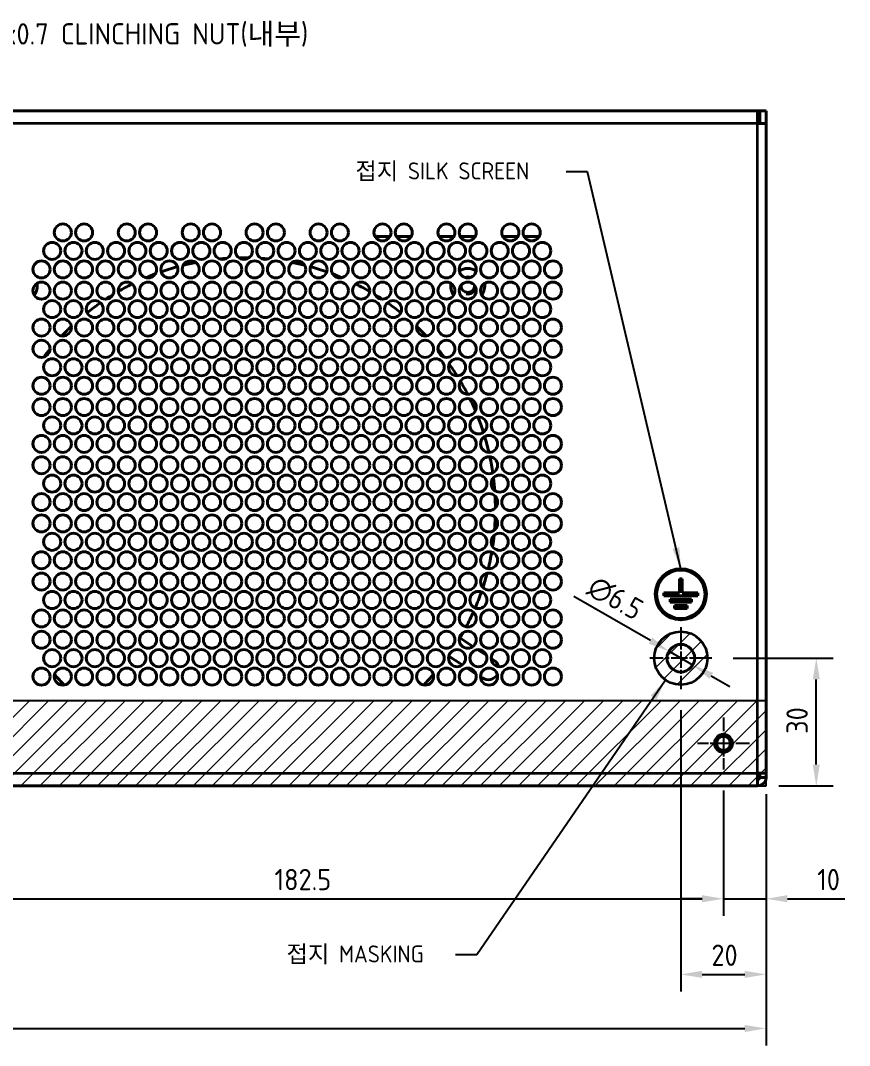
# Model space of a CAD drawing. Header units: millimetres. Extents: x 0 to 1682, y 0 to 1188.
# Drawn here: x 291.2 to 485.7, y 216.9 to 457.5 of the extents above; entities that cross this region are included whole.
import ezdxf

# ---------------------------------------------------------------- set-up
doc = ezdxf.new("R2010")
doc.units = ezdxf.units.MM
doc.header["$LTSCALE"] = 2
doc.linetypes.add('CHAIN', pattern=[0.3543, 0.2362, -0.0295, 0.0591, -0.0295])
for name, color, linetype, lineweight in [('가시적인 것(ISO)', 3, 'Continuous', 40), ('가시적인 좁은 것(ISO)', 3, 'Continuous', 35), ('기호(ISO)', 5, 'Continuous', 25), ('스케치 형상(ISO)', 3, 'Continuous', 25), ('중심 표식(ISO)', 1, 'Continuous', 25), ('치수(ISO)', 2, 'Continuous', 25), ('해치(ISO)', 7, 'Continuous', 18)]:
    doc.layers.add(name, color=color, linetype=linetype, lineweight=lineweight)
doc.styles.add('치수 텍스트_PSTEK_POSCO', font='isocp.shx')
doc.dimstyles.new('치수_PSTEK_POSCO', dxfattribs={"dimscale": 2, "dimtxt": 2.5, "dimasz": 2.5, "dimexe": 2, "dimexo": 2.5, "dimgap": 1, "dimtad": 1, "dimrnd": 1e-08, "dimdsep": 46, "dimtxsty": '치수 텍스트_PSTEK_POSCO', "dimcen": 0.09, "dimdle": 10, "dimclrd": 7, "dimclre": 7, "dimclrt": 2, "dimadec": 1, "dimazin": 2, "dimtfac": 1, "dimtmove": 0, "dimatfit": 3, "dimfxl": 0, "dimtolj": 1, "dimlwd": -1, "dimlwe": -1, "dimarcsym": 0})
doc.dimstyles.new('치수_PSTEK_POSCO$7', dxfattribs={"dimscale": 2, "dimtxt": 2.5, "dimasz": 2.5, "dimexe": 2, "dimexo": 2.5, "dimgap": 1, "dimtad": 1, "dimrnd": 1e-08, "dimdsep": 46, "dimtxsty": '치수 텍스트_PSTEK_POSCO', "dimcen": 0.09, "dimdle": 10, "dimclrd": 7, "dimclre": 7, "dimclrt": 2, "dimadec": 1, "dimazin": 2, "dimtfac": 1, "dimtmove": 0, "dimatfit": 3, "dimfxl": 0, "dimtolj": 1, "dimlwd": -1, "dimlwe": -1, "dimarcsym": 0})
pattern_1 = [(45, (0, 0), (-2.245064, 2.245064), [])]

# ---------------------------------------------------------------- blocks, each defined once
blk = doc.blocks.new('*D56')
at = {"layer": 'Defpoints', "color": 0}
for p in [(273.65, 281.73), (456.15, 281.73), (456.15, 251.34)]:
    blk.add_point(p, dxfattribs=at)
at = {"layer": '치수(ISO)', "color": 7}
for p, q in [((273.65, 276.73), (273.65, 247.34)), ((456.15, 276.73), (456.15, 247.34)), ((278.65, 251.34), (451.15, 251.34))]:
    blk.add_line(p, q, dxfattribs=at)
for points in [[(278.65, 252.18), (278.65, 250.51), (273.65, 251.34)], [(451.15, 252.18), (451.15, 250.51), (456.15, 251.34)]]:
    blk.add_solid(points, dxfattribs=at)
at = {"layer": '치수(ISO)', "color": 2, "insert": (350.82, 255.85), "char_height": 5, "attachment_point": 4, "style": '치수 텍스트_PSTEK_POSCO'}
blk.add_mtext('\\A1;182.5', dxfattribs=at)
blk = doc.blocks.new('*D57')
at = {"layer": 'Defpoints', "color": 0}
for p in [(456.15, 281.73), (466.15, 280.89), (466.15, 251.34)]:
    blk.add_point(p, dxfattribs=at)
at = {"layer": '치수(ISO)', "color": 7}
for p, q in [((456.15, 276.73), (456.15, 247.34)), ((466.15, 275.89), (466.15, 247.34)), ((451.15, 251.34), (446.15, 251.34)), ((456.15, 251.34), (466.15, 251.34)), ((471.15, 251.34), (484.65, 251.34))]:
    blk.add_line(p, q, dxfattribs=at)
for points in [[(451.15, 252.18), (451.15, 250.51), (456.15, 251.34)], [(471.15, 252.18), (471.15, 250.51), (466.15, 251.34)]]:
    blk.add_solid(points, dxfattribs=at)
at = {"layer": '치수(ISO)', "color": 2, "insert": (478.15, 255.84), "char_height": 5, "attachment_point": 4, "style": '치수 텍스트_PSTEK_POSCO'}
blk.add_mtext('\\A1;10', dxfattribs=at)
blk = doc.blocks.new('*D58')
at = {"layer": 'Defpoints', "color": 0}
for p in [(81.15, 280.89), (466.15, 280.89), (466.15, 220.89)]:
    blk.add_point(p, dxfattribs=at)
at = {"layer": '치수(ISO)', "color": 7}
for p, q in [((81.15, 275.89), (81.15, 216.89)), ((466.15, 275.89), (466.15, 216.89)), ((86.15, 220.89), (461.15, 220.89))]:
    blk.add_line(p, q, dxfattribs=at)
for points in [[(86.15, 221.72), (86.15, 220.05), (81.15, 220.89)], [(461.15, 221.72), (461.15, 220.05), (466.15, 220.89)]]:
    blk.add_solid(points, dxfattribs=at)
at = {"layer": '치수(ISO)', "color": 2, "insert": (254.05, 225.39), "char_height": 5, "attachment_point": 4, "style": '치수 텍스트_PSTEK_POSCO'}
blk.add_mtext('\\A1;385', dxfattribs=at)
blk = doc.blocks.new('*D61')
at = {"layer": 'Defpoints', "color": 0}
for p in [(453.4, 307.83), (477.93, 307.83), (464.15, 277.83)]:
    blk.add_point(p, dxfattribs=at)
at = {"layer": '치수(ISO)', "color": 7}
for p, q in [((458.4, 307.83), (481.93, 307.83)), ((477.93, 282.83), (477.93, 302.83)), ((469.15, 277.83), (481.93, 277.83))]:
    blk.add_line(p, q, dxfattribs=at)
for points in [[(477.1, 302.83), (478.76, 302.83), (477.93, 307.83)], [(477.1, 282.83), (478.76, 282.83), (477.93, 277.83)]]:
    blk.add_solid(points, dxfattribs=at)
at = {"layer": '치수(ISO)', "color": 2, "insert": (473.43, 290.07), "char_height": 5, "attachment_point": 4, "rotation": 90, "style": '치수 텍스트_PSTEK_POSCO'}
blk.add_mtext('\\A1;30', dxfattribs=at)
blk = doc.blocks.new('*D62')
at = {"layer": 'Defpoints', "color": 0}
for p in [(446.15, 300.58), (466.15, 280.89), (466.15, 233.58)]:
    blk.add_point(p, dxfattribs=at)
at = {"layer": '치수(ISO)', "color": 7}
for p, q in [((446.15, 295.58), (446.15, 229.58)), ((466.15, 275.89), (466.15, 229.58)), ((451.15, 233.58), (461.15, 233.58))]:
    blk.add_line(p, q, dxfattribs=at)
for points in [[(451.15, 234.42), (451.15, 232.75), (446.15, 233.58)], [(461.15, 234.42), (461.15, 232.75), (466.15, 233.58)]]:
    blk.add_solid(points, dxfattribs=at)
at = {"layer": '치수(ISO)', "color": 2, "insert": (453.33, 238.08), "char_height": 5, "attachment_point": 4, "style": '치수 텍스트_PSTEK_POSCO'}
blk.add_mtext('\\A1;20', dxfattribs=at)
blk = doc.blocks.new('*D63')
at = {"layer": 'Defpoints', "color": 0}
for p in [(443.33, 309.45), (448.96, 306.2)]:
    blk.add_point(p, dxfattribs=at)
at = {"layer": '치수(ISO)', "color": 7}
for p, q in [((439, 311.95), (421.02, 322.33)), ((448.96, 306.2), (443.33, 309.45)), ((453.29, 303.7), (457.62, 301.2))]:
    blk.add_line(p, q, dxfattribs=at)
for points in [[(439.42, 312.67), (438.59, 311.23), (443.33, 309.45)], [(453.71, 304.42), (452.88, 302.98), (448.96, 306.2)]]:
    blk.add_solid(points, dxfattribs=at)
at = {"layer": '치수(ISO)', "color": 2, "insert": (425.01, 325.23), "char_height": 5, "attachment_point": 4, "rotation": 330, "style": '치수 텍스트_PSTEK_POSCO'}
blk.add_mtext('\\A1;∅6.5', dxfattribs=at)

msp = doc.modelspace()

# ---------------------------------------------------------------- hatches: boundary and pattern name
at = {"layer": '해치(ISO)'}
h = msp.add_hatch(dxfattribs=at)
h.set_pattern_fill('ANSI31', color=1, scale=25.4, style=0)
h.set_pattern_definition(pattern_1)
edge = h.paths.add_edge_path()
edge.add_arc((446.1493, 307.8251), 6.25, 0, 360)
h = msp.add_hatch(dxfattribs=at)
h.set_pattern_fill('ANSI31', color=1, scale=25.4, style=0)
h.set_pattern_definition(pattern_1)
h.paths.add_polyline_path([(81.1493, 277.8251), (466.1493, 277.8251), (466.1493, 297.8251), (81.1493, 297.8251)])

# ---------------------------------------------------------------- linework, layer by layer
at = {"layer": '가시적인 것(ISO)'}
for p, q in [((83.1493, 436.3251), (464.1493, 436.3251)), ((464.1493, 436.3251), (464.6493, 436.3251)), ((464.1493, 433.3251), (464.1493, 436.3251)), ((464.6493, 436.3251), (466.1493, 436.3251)), ((464.6493, 433.3251), (464.6493, 436.3251)), ((466.1493, 436.3251), (466.1493, 433.3251)), ((464.1493, 434.8251), (464.6493, 434.8251)), ((464.6493, 434.3251), (464.1493, 434.3251)), ((464.1493, 433.3251), (466.1493, 433.3251)), ((466.1493, 433.3251), (466.1493, 280.8858)), ((377.9093, 406.8251), (375.1493, 406.8251)), ((382.9092, 406.8251), (379.3892, 406.8251)), ((392.9093, 406.8251), (389.3894, 406.8251)), ((397.9092, 406.8251), (394.3892, 406.8251)), ((407.9093, 406.8251), (404.3894, 406.8251)), ((412.9092, 406.8251), (409.3892, 406.8251)), ((446.4993, 326.4751), (445.7993, 326.4751)), ((445.7993, 326.4751), (445.7993, 323.1751)), ((446.4993, 323.1751), (446.4993, 326.4751)), ((445.7993, 323.1751), (442.1493, 323.1751)), ((442.1493, 323.1751), (442.1493, 322.4751)), ((450.1493, 323.1751), (446.4993, 323.1751)), ((450.1493, 322.4751), (450.1493, 323.1751)), ((442.1493, 322.4751), (450.1493, 322.4751)), ((448.6493, 321.6751), (443.6493, 321.6751)), ((443.6493, 321.6751), (443.6493, 320.9751)), ((443.6493, 320.9751), (448.6493, 320.9751)), ((447.6493, 320.1751), (444.6493, 320.1751)), ((444.6493, 320.1751), (444.6493, 319.4751)), ((447.6493, 319.4751), (447.6493, 320.1751)), ((448.6493, 320.9751), (448.6493, 321.6751)), ((444.6493, 319.4751), (447.6493, 319.4751)), ((394.3166, 312.5956), (397.3859, 310.5833)), ((394.8791, 306.2479), (391.7125, 308.3241)), ((398.5463, 309.8225), (400.5218, 308.5272)), ((401.6498, 307.7877), (402.3056, 307.3577)), ((398.0267, 304.1843), (396.0326, 305.4917)), ((399.5641, 303.1763), (399.1499, 303.4479)), ((464.1493, 280.8251), (464.1493, 277.8251)), ((464.6493, 279.8251), (464.6493, 280.8349)), ((464.6493, 279.8251), (466.1493, 279.8251)), ((466.1493, 279.8251), (466.1493, 280.8858)), ((464.1493, 277.8251), (83.1493, 277.8251))]:
    msp.add_line(p, q, dxfattribs=at)
for centre, radius in [((301.1494, 407.7751), 2), ((306.1492, 407.7751), 2), ((316.1494, 407.7751), 2), ((321.1492, 407.7751), 2), ((331.1494, 407.7751), 2), ((336.1492, 407.7751), 2), ((346.1494, 407.7751), 2), ((351.1492, 407.7751), 2), ((361.1494, 407.7751), 2), ((366.1492, 407.7751), 2), ((376.1494, 407.7751), 2), ((381.1492, 407.7751), 2), ((391.1494, 407.7751), 2), ((396.1492, 407.7751), 2), ((406.1494, 407.7751), 2), ((411.1492, 407.7751), 2), ((298.6494, 403.4451), 2), ((303.6493, 403.4451), 2), ((308.6491, 403.4451), 2), ((313.6494, 403.4451), 2), ((318.6493, 403.4451), 2), ((323.6491, 403.4451), 2), ((328.6494, 403.4451), 2), ((333.6493, 403.4451), 2), ((338.6491, 403.4451), 2), ((343.6494, 403.4451), 2), ((348.6493, 403.4451), 2), ((353.6491, 403.4451), 2), ((358.6494, 403.4451), 2), ((363.6493, 403.4451), 2), ((368.6491, 403.4451), 2), ((373.6494, 403.4451), 2), ((378.6493, 403.4451), 2), ((383.6491, 403.4451), 2), ((388.6494, 403.4451), 2), ((393.6493, 403.4451), 2), ((398.6491, 403.4451), 2), ((403.6494, 403.4451), 2), ((408.6493, 403.4451), 2), ((413.6491, 403.4451), 2), ((296.1494, 399.1151), 2), ((301.1494, 399.1151), 2), ((306.1492, 399.1151), 2), ((311.1494, 399.1151), 2), ((316.1494, 399.1151), 2), ((321.1492, 399.1151), 2), ((326.1494, 399.1151), 2), ((331.1494, 399.1151), 2), ((336.1492, 399.1151), 2), ((341.1494, 399.1151), 2), ((346.1494, 399.1151), 2), ((351.1492, 399.1151), 2), ((356.1494, 399.1151), 2), ((361.1494, 399.1151), 2), ((366.1492, 399.1151), 2), ((371.1494, 399.1151), 2), ((376.1494, 399.1151), 2), ((381.1492, 399.1151), 2), ((386.1494, 399.1151), 2), ((391.1494, 399.1151), 2), ((396.1492, 399.1151), 2), ((401.1494, 399.1151), 2), ((406.1494, 399.1151), 2), ((411.1492, 399.1151), 2), ((416.1494, 399.1151), 2), ((296.1494, 394.1151), 2), ((301.1494, 394.1151), 2), ((306.1492, 394.1151), 2), ((311.1494, 394.1151), 2), ((316.1494, 394.1151), 2), ((321.1492, 394.1151), 2), ((326.1494, 394.1151), 2), ((331.1494, 394.1151), 2), ((336.1492, 394.1151), 2), ((341.1494, 394.1151), 2), ((346.1494, 394.1151), 2), ((351.1492, 394.1151), 2), ((356.1494, 394.1151), 2), ((361.1494, 394.1151), 2), ((366.1492, 394.1151), 2), ((371.1494, 394.1151), 2), ((376.1494, 394.1151), 2), ((381.1492, 394.1151), 2), ((386.1494, 394.1151), 2), ((391.1494, 394.1151), 2), ((396.1492, 394.1151), 2), ((401.1494, 394.1151), 2), ((406.1494, 394.1151), 2), ((411.1492, 394.1151), 2), ((416.1494, 394.1151), 2), ((298.6494, 389.7851), 2), ((303.6493, 389.7851), 2), ((308.6491, 389.7851), 2), ((313.6494, 389.7851), 2), ((318.6493, 389.7851), 2), ((323.6491, 389.7851), 2), ((328.6494, 389.7851), 2), ((333.6493, 389.7851), 2), ((338.6491, 389.7851), 2), ((343.6494, 389.7851), 2), ((348.6493, 389.7851), 2), ((353.6491, 389.7851), 2), ((358.6494, 389.7851), 2), ((363.6493, 389.7851), 2), ((368.6491, 389.7851), 2), ((373.6494, 389.7851), 2), ((378.6493, 389.7851), 2), ((383.6491, 389.7851), 2), ((388.6494, 389.7851), 2), ((393.6493, 389.7851), 2), ((398.6491, 389.7851), 2), ((403.6494, 389.7851), 2), ((408.6493, 389.7851), 2), ((413.6491, 389.7851), 2), ((296.1494, 385.4551), 2), ((301.1494, 385.4551), 2), ((306.1492, 385.4551), 2), ((311.1494, 385.4551), 2), ((316.1494, 385.4551), 2), ((321.1492, 385.4551), 2), ((326.1494, 385.4551), 2), ((331.1494, 385.4551), 2), ((336.1492, 385.4551), 2), ((341.1494, 385.4551), 2), ((346.1494, 385.4551), 2), ((351.1492, 385.4551), 2), ((356.1494, 385.4551), 2), ((361.1494, 385.4551), 2), ((366.1492, 385.4551), 2), ((371.1494, 385.4551), 2), ((376.1494, 385.4551), 2), ((381.1492, 385.4551), 2), ((386.1494, 385.4551), 2), ((391.1494, 385.4551), 2), ((396.1492, 385.4551), 2), ((401.1494, 385.4551), 2), ((406.1494, 385.4551), 2), ((411.1492, 385.4551), 2), ((416.1494, 385.4551), 2), ((296.1494, 380.4551), 2), ((301.1494, 380.4551), 2), ((306.1492, 380.4551), 2), ((311.1494, 380.4551), 2), ((316.1494, 380.4551), 2), ((321.1492, 380.4551), 2), ((326.1494, 380.4551), 2), ((331.1494, 380.4551), 2), ((336.1492, 380.4551), 2), ((341.1494, 380.4551), 2), ((346.1494, 380.4551), 2), ((351.1492, 380.4551), 2), ((356.1494, 380.4551), 2), ((361.1494, 380.4551), 2), ((366.1492, 380.4551), 2), ((371.1494, 380.4551), 2), ((376.1494, 380.4551), 2), ((381.1492, 380.4551), 2), ((386.1494, 380.4551), 2), ((391.1494, 380.4551), 2), ((396.1492, 380.4551), 2), ((401.1494, 380.4551), 2), ((406.1494, 380.4551), 2), ((411.1492, 380.4551), 2), ((416.1494, 380.4551), 2), ((298.6494, 376.1251), 2), ((303.6493, 376.1251), 2), ((308.6491, 376.1251), 2), ((313.6494, 376.1251), 2), ((318.6493, 376.1251), 2), ((323.6491, 376.1251), 2), ((328.6494, 376.1251), 2), ((333.6493, 376.1251), 2), ((338.6491, 376.1251), 2), ((343.6494, 376.1251), 2), ((348.6493, 376.1251), 2), ((353.6491, 376.1251), 2), ((358.6494, 376.1251), 2), ((363.6493, 376.1251), 2), ((368.6491, 376.1251), 2), ((373.6494, 376.1251), 2), ((378.6493, 376.1251), 2), ((383.6491, 376.1251), 2), ((388.6494, 376.1251), 2), ((393.6493, 376.1251), 2), ((398.6491, 376.1251), 2), ((403.6494, 376.1251), 2), ((408.6493, 376.1251), 2), ((413.6491, 376.1251), 2), ((296.1494, 371.7951), 2), ((301.1494, 371.7951), 2), ((306.1492, 371.7951), 2), ((311.1494, 371.7951), 2), ((316.1494, 371.7951), 2), ((321.1492, 371.7951), 2), ((326.1494, 371.7951), 2), ((331.1494, 371.7951), 2), ((336.1492, 371.7951), 2), ((341.1494, 371.7951), 2), ((346.1494, 371.7951), 2), ((351.1492, 371.7951), 2), ((356.1494, 371.7951), 2), ((361.1494, 371.7951), 2), ((366.1492, 371.7951), 2), ((371.1494, 371.7951), 2), ((376.1494, 371.7951), 2), ((381.1492, 371.7951), 2), ((386.1494, 371.7951), 2), ((391.1494, 371.7951), 2), ((396.1492, 371.7951), 2), ((401.1494, 371.7951), 2), ((406.1494, 371.7951), 2), ((411.1492, 371.7951), 2), ((416.1494, 371.7951), 2), ((296.1494, 366.7951), 2), ((301.1494, 366.7951), 2), ((306.1492, 366.7951), 2), ((311.1494, 366.7951), 2), ((316.1494, 366.7951), 2), ((321.1492, 366.7951), 2), ((326.1494, 366.7951), 2), ((331.1494, 366.7951), 2), ((336.1492, 366.7951), 2), ((341.1494, 366.7951), 2), ((346.1494, 366.7951), 2), ((351.1492, 366.7951), 2), ((356.1494, 366.7951), 2), ((361.1494, 366.7951), 2), ((366.1492, 366.7951), 2), ((371.1494, 366.7951), 2), ((376.1494, 366.7951), 2), ((381.1492, 366.7951), 2), ((386.1494, 366.7951), 2), ((391.1494, 366.7951), 2), ((396.1492, 366.7951), 2), ((401.1494, 366.7951), 2), ((406.1494, 366.7951), 2), ((411.1492, 366.7951), 2), ((416.1494, 366.7951), 2), ((298.6494, 362.4651), 2), ((303.6493, 362.4651), 2), ((308.6491, 362.4651), 2), ((313.6494, 362.4651), 2), ((318.6493, 362.4651), 2), ((323.6491, 362.4651), 2), ((328.6494, 362.4651), 2), ((333.6493, 362.4651), 2), ((338.6491, 362.4651), 2), ((343.6494, 362.4651), 2), ((348.6493, 362.4651), 2), ((353.6491, 362.4651), 2), ((358.6494, 362.4651), 2), ((363.6493, 362.4651), 2), ((368.6491, 362.4651), 2), ((373.6494, 362.4651), 2), ((378.6493, 362.4651), 2), ((383.6491, 362.4651), 2), ((388.6494, 362.4651), 2), ((393.6493, 362.4651), 2), ((398.6491, 362.4651), 2), ((403.6494, 362.4651), 2), ((408.6493, 362.4651), 2), ((413.6491, 362.4651), 2), ((296.1494, 358.1351), 2), ((301.1494, 358.1351), 2), ((306.1492, 358.1351), 2), ((311.1494, 358.1351), 2), ((316.1494, 358.1351), 2), ((321.1492, 358.1351), 2), ((326.1494, 358.1351), 2), ((331.1494, 358.1351), 2), ((336.1492, 358.1351), 2), ((341.1494, 358.1351), 2), ((346.1494, 358.1351), 2), ((351.1492, 358.1351), 2), ((356.1494, 358.1351), 2), ((361.1494, 358.1351), 2), ((366.1492, 358.1351), 2), ((371.1494, 358.1351), 2), ((376.1494, 358.1351), 2), ((381.1492, 358.1351), 2), ((386.1494, 358.1351), 2), ((391.1494, 358.1351), 2), ((396.1492, 358.1351), 2), ((401.1494, 358.1351), 2), ((406.1494, 358.1351), 2), ((411.1492, 358.1351), 2), ((416.1494, 358.1351), 2), ((296.1494, 353.1351), 2), ((301.1494, 353.1351), 2), ((306.1492, 353.1351), 2), ((311.1494, 353.1351), 2), ((316.1494, 353.1351), 2), ((321.1492, 353.1351), 2), ((326.1494, 353.1351), 2), ((331.1494, 353.1351), 2), ((336.1492, 353.1351), 2), ((341.1494, 353.1351), 2), ((346.1494, 353.1351), 2), ((351.1492, 353.1351), 2), ((356.1494, 353.1351), 2), ((361.1494, 353.1351), 2), ((366.1492, 353.1351), 2), ((371.1494, 353.1351), 2), ((376.1494, 353.1351), 2), ((381.1492, 353.1351), 2), ((386.1494, 353.1351), 2), ((391.1494, 353.1351), 2), ((396.1492, 353.1351), 2), ((401.1494, 353.1351), 2), ((406.1494, 353.1351), 2), ((411.1492, 353.1351), 2), ((416.1494, 353.1351), 2), ((298.6494, 348.8051), 2), ((303.6493, 348.8051), 2), ((308.6491, 348.8051), 2), ((313.6494, 348.8051), 2), ((318.6493, 348.8051), 2), ((323.6491, 348.8051), 2), ((328.6494, 348.8051), 2), ((333.6493, 348.8051), 2), ((338.6491, 348.8051), 2), ((343.6494, 348.8051), 2), ((348.6493, 348.8051), 2), ((353.6491, 348.8051), 2), ((358.6494, 348.8051), 2), ((363.6493, 348.8051), 2), ((368.6491, 348.8051), 2), ((373.6494, 348.8051), 2), ((378.6493, 348.8051), 2), ((383.6491, 348.8051), 2), ((388.6494, 348.8051), 2), ((393.6493, 348.8051), 2), ((398.6491, 348.8051), 2), ((403.6494, 348.8051), 2), ((408.6493, 348.8051), 2), ((413.6491, 348.8051), 2), ((296.1494, 344.4751), 2), ((301.1494, 344.4751), 2), ((306.1492, 344.4751), 2), ((311.1494, 344.4751), 2), ((316.1494, 344.4751), 2), ((321.1492, 344.4751), 2), ((326.1494, 344.4751), 2), ((331.1494, 344.4751), 2), ((336.1492, 344.4751), 2), ((341.1494, 344.4751), 2), ((346.1494, 344.4751), 2), ((351.1492, 344.4751), 2), ((356.1494, 344.4751), 2), ((361.1494, 344.4751), 2), ((366.1492, 344.4751), 2), ((371.1494, 344.4751), 2), ((376.1494, 344.4751), 2), ((381.1492, 344.4751), 2), ((386.1494, 344.4751), 2), ((391.1494, 344.4751), 2), ((396.1492, 344.4751), 2), ((401.1494, 344.4751), 2), ((406.1494, 344.4751), 2), ((411.1492, 344.4751), 2), ((416.1494, 344.4751), 2), ((296.1494, 339.4751), 2), ((301.1494, 339.4751), 2), ((306.1492, 339.4751), 2), ((311.1494, 339.4751), 2), ((316.1494, 339.4751), 2), ((321.1492, 339.4751), 2), ((326.1494, 339.4751), 2), ((331.1494, 339.4751), 2), ((336.1492, 339.4751), 2), ((341.1494, 339.4751), 2), ((346.1494, 339.4751), 2), ((351.1492, 339.4751), 2), ((356.1494, 339.4751), 2), ((361.1494, 339.4751), 2), ((366.1492, 339.4751), 2), ((371.1494, 339.4751), 2), ((376.1494, 339.4751), 2), ((381.1492, 339.4751), 2), ((386.1494, 339.4751), 2), ((391.1494, 339.4751), 2), ((396.1492, 339.4751), 2), ((401.1494, 339.4751), 2), ((406.1494, 339.4751), 2), ((411.1492, 339.4751), 2), ((416.1494, 339.4751), 2), ((298.6494, 335.1451), 2), ((303.6493, 335.1451), 2), ((308.6491, 335.1451), 2), ((313.6494, 335.1451), 2), ((318.6493, 335.1451), 2), ((323.6491, 335.1451), 2), ((328.6494, 335.1451), 2), ((333.6493, 335.1451), 2), ((338.6491, 335.1451), 2), ((343.6494, 335.1451), 2), ((348.6493, 335.1451), 2), ((353.6491, 335.1451), 2), ((358.6494, 335.1451), 2), ((363.6493, 335.1451), 2), ((368.6491, 335.1451), 2), ((373.6494, 335.1451), 2), ((378.6493, 335.1451), 2), ((383.6491, 335.1451), 2), ((388.6494, 335.1451), 2), ((393.6493, 335.1451), 2), ((398.6491, 335.1451), 2), ((403.6494, 335.1451), 2), ((408.6493, 335.1451), 2), ((413.6491, 335.1451), 2), ((296.1494, 330.8151), 2), ((301.1494, 330.8151), 2), ((306.1492, 330.8151), 2), ((311.1494, 330.8151), 2), ((316.1494, 330.8151), 2), ((321.1492, 330.8151), 2), ((326.1494, 330.8151), 2), ((331.1494, 330.8151), 2), ((336.1492, 330.8151), 2), ((341.1494, 330.8151), 2), ((346.1494, 330.8151), 2), ((351.1492, 330.8151), 2), ((356.1494, 330.8151), 2), ((361.1494, 330.8151), 2), ((366.1492, 330.8151), 2), ((371.1494, 330.8151), 2), ((376.1494, 330.8151), 2), ((381.1492, 330.8151), 2), ((386.1494, 330.8151), 2), ((391.1494, 330.8151), 2), ((396.1492, 330.8151), 2), ((401.1494, 330.8151), 2), ((406.1494, 330.8151), 2), ((411.1492, 330.8151), 2), ((416.1494, 330.8151), 2), ((296.1494, 325.8151), 2), ((301.1494, 325.8151), 2), ((306.1492, 325.8151), 2), ((311.1494, 325.8151), 2), ((316.1494, 325.8151), 2), ((321.1492, 325.8151), 2), ((326.1494, 325.8151), 2), ((331.1494, 325.8151), 2), ((336.1492, 325.8151), 2), ((341.1494, 325.8151), 2), ((346.1494, 325.8151), 2), ((351.1492, 325.8151), 2), ((356.1494, 325.8151), 2), ((361.1494, 325.8151), 2), ((366.1492, 325.8151), 2), ((371.1494, 325.8151), 2), ((376.1494, 325.8151), 2), ((381.1492, 325.8151), 2), ((386.1494, 325.8151), 2), ((391.1494, 325.8151), 2), ((396.1492, 325.8151), 2), ((401.1494, 325.8151), 2), ((406.1494, 325.8151), 2), ((411.1492, 325.8151), 2), ((416.1494, 325.8151), 2), ((446.1493, 322.8251), 6), ((446.1493, 322.8251), 5.7), ((298.6494, 321.4851), 2), ((303.6493, 321.4851), 2), ((308.6491, 321.4851), 2), ((313.6494, 321.4851), 2), ((318.6493, 321.4851), 2), ((323.6491, 321.4851), 2), ((328.6494, 321.4851), 2), ((333.6493, 321.4851), 2), ((338.6491, 321.4851), 2), ((343.6494, 321.4851), 2), ((348.6493, 321.4851), 2), ((353.6491, 321.4851), 2), ((358.6494, 321.4851), 2), ((363.6493, 321.4851), 2), ((368.6491, 321.4851), 2), ((373.6494, 321.4851), 2), ((378.6493, 321.4851), 2), ((383.6491, 321.4851), 2), ((388.6494, 321.4851), 2), ((393.6493, 321.4851), 2), ((398.6491, 321.4851), 2), ((403.6494, 321.4851), 2), ((408.6493, 321.4851), 2), ((413.6491, 321.4851), 2), ((296.1494, 317.1551), 2), ((301.1494, 317.1551), 2), ((306.1492, 317.1551), 2), ((311.1494, 317.1551), 2), ((316.1494, 317.1551), 2), ((321.1492, 317.1551), 2), ((326.1494, 317.1551), 2), ((331.1494, 317.1551), 2), ((336.1492, 317.1551), 2), ((341.1494, 317.1551), 2), ((346.1494, 317.1551), 2), ((351.1492, 317.1551), 2), ((356.1494, 317.1551), 2), ((361.1494, 317.1551), 2), ((366.1492, 317.1551), 2), ((371.1494, 317.1551), 2), ((376.1494, 317.1551), 2), ((381.1492, 317.1551), 2), ((386.1494, 317.1551), 2), ((391.1494, 317.1551), 2), ((396.1492, 317.1551), 2), ((401.1494, 317.1551), 2), ((406.1494, 317.1551), 2), ((411.1492, 317.1551), 2), ((416.1494, 317.1551), 2), ((296.1494, 312.1551), 2), ((301.1494, 312.1551), 2), ((306.1492, 312.1551), 2), ((311.1494, 312.1551), 2), ((316.1494, 312.1551), 2), ((321.1492, 312.1551), 2), ((326.1494, 312.1551), 2), ((331.1494, 312.1551), 2), ((336.1492, 312.1551), 2), ((341.1494, 312.1551), 2), ((346.1494, 312.1551), 2), ((351.1492, 312.1551), 2), ((356.1494, 312.1551), 2), ((361.1494, 312.1551), 2), ((366.1492, 312.1551), 2), ((371.1494, 312.1551), 2), ((376.1494, 312.1551), 2), ((381.1492, 312.1551), 2), ((386.1494, 312.1551), 2), ((391.1494, 312.1551), 2), ((396.1492, 312.1551), 2), ((401.1494, 312.1551), 2), ((406.1494, 312.1551), 2), ((411.1492, 312.1551), 2), ((416.1494, 312.1551), 2), ((446.1493, 307.8251), 3.25), ((298.6494, 307.8251), 2), ((303.6493, 307.8251), 2), ((308.6491, 307.8251), 2), ((313.6494, 307.8251), 2), ((318.6493, 307.8251), 2), ((323.6491, 307.8251), 2), ((328.6494, 307.8251), 2), ((333.6493, 307.8251), 2), ((338.6491, 307.8251), 2), ((343.6494, 307.8251), 2), ((348.6493, 307.8251), 2), ((353.6491, 307.8251), 2), ((358.6494, 307.8251), 2), ((363.6493, 307.8251), 2), ((368.6491, 307.8251), 2), ((373.6494, 307.8251), 2), ((378.6493, 307.8251), 2), ((383.6491, 307.8251), 2), ((388.6494, 307.8251), 2), ((393.6493, 307.8251), 2), ((398.6491, 307.8251), 2), ((403.6494, 307.8251), 2), ((408.6493, 307.8251), 2), ((413.6491, 307.8251), 2), ((296.1494, 303.4951), 2), ((301.1494, 303.4951), 2), ((306.1492, 303.4951), 2), ((311.1494, 303.4951), 2), ((316.1494, 303.4951), 2), ((321.1492, 303.4951), 2), ((326.1494, 303.4951), 2), ((331.1494, 303.4951), 2), ((336.1492, 303.4951), 2), ((341.1494, 303.4951), 2), ((346.1494, 303.4951), 2), ((351.1492, 303.4951), 2), ((356.1494, 303.4951), 2), ((361.1494, 303.4951), 2), ((366.1492, 303.4951), 2), ((371.1494, 303.4951), 2), ((376.1494, 303.4951), 2), ((381.1492, 303.4951), 2), ((386.1494, 303.4951), 2), ((391.1494, 303.4951), 2), ((396.1492, 303.4951), 2), ((401.1494, 303.4951), 2), ((406.1494, 303.4951), 2), ((411.1492, 303.4951), 2), ((416.1494, 303.4951), 2), ((456.1493, 287.8251), 2.1), ((456.1493, 287.8251), 1.621)]:
    msp.add_circle(centre, radius, dxfattribs=at)
for centre, radius, start, end in [((375.1493, 408.8251), 2, 244.859504, 270), ((343.6493, 342.8251), 59, 105.327362, 109.212399), ((343.6493, 342.8251), 59, 101.060547, 103.979682), ((343.6493, 342.8251), 59, 93.934616, 95.495942), ((343.6493, 342.8251), 59, 88.876184, 91.123539), ((343.6493, 342.8251), 59, 84.50417, 86.065547), ((343.6493, 342.8251), 59, 76.020148, 78.939339), ((343.6493, 342.8251), 59, 70.787465, 74.672502), ((343.6493, 342.8251), 59, 110.664118, 112.910748), ((343.6493, 342.8251), 59, 67.089308, 69.336083), ((396.1493, 395.3251), 4, 60.404987, 119.59723), ((291.1493, 395.3251), 4, 325.564459, 7.227856), ((343.6493, 342.8251), 59, 116.407493, 119.989852), ((343.6493, 342.8251), 59, 60.009992, 63.592409), ((396.1493, 395.3251), 4, 172.770959, 214.437494), ((396.1493, 395.3251), 1.621, 181.336597, 358.656458), ((396.1493, 395.3251), 4, 325.564459, 7.227856), ((343.6493, 342.8251), 59, 121.383303, 123.337508), ((343.6493, 342.8251), 59, 56.662502, 58.616453), ((343.6493, 342.8251), 59, 124.794317, 128.601355), ((343.6493, 342.8251), 59, 51.398777, 55.20578), ((343.6493, 342.8251), 59, 133.371275, 136.453636), ((343.6493, 342.8251), 59, 43.546341, 46.62855), ((343.6493, 342.8251), 59, 140.462389, 142.764253), ((343.6493, 342.8251), 59, 37.235808, 39.537377), ((343.6493, 342.8251), 59, 32.039866, 35.287365), ((343.6493, 342.8251), 59, 27.201506, 30.579226), ((343.6493, 342.8251), 59, 23.036824, 26.043405), ((343.6493, 342.8251), 59, 17.788506, 21.513959), ((343.6493, 342.8251), 59, 13.037874, 16.781506), ((343.6493, 342.8251), 59, 8.298118, 12.032581), ((343.6493, 342.8251), 59, 4.229506, 7.153832), ((343.6493, 342.8251), 59, 0.316605, 2.970768), ((343.6493, 342.8251), 59, 355.26416, 358.067183), ((343.6493, 342.8251), 59, 351.4259, 353.985743), ((343.6493, 342.8251), 59, 346.272082, 350.132484), ((343.6493, 342.8251), 59, 341.832, 345.208856), ((343.6493, 342.8251), 59, 336.851293, 340.736098), ((343.6493, 342.8251), 59, 332.070098, 335.816976), ((343.6493, 342.8251), 59, 329.178514, 330.536772), ((343.6493, 342.8251), 59, 217.691449, 218.058699), ((343.6493, 342.8251), 59, 321.939048, 322.311166), ((400.9349, 305.267), 2.5, 13.370336, 56.75), ((343.6493, 342.8251), 59, 221.140405, 224.422767), ((343.6493, 342.8251), 59, 315.577264, 318.859761), ((400.9349, 305.267), 2.5, 236.75, 329.377619)]:
    msp.add_arc(centre, radius, start, end, dxfattribs=at)
for points in [[(466.1493, 280.8858), (466.1493, 280.8706), (465.6409, 280.8554), (464.9158, 280.8403), (464.6736, 280.8352), (464.4115, 280.8302), (464.1493, 280.8251)], [(464.1493, 277.8251), (464.9342, 277.8251), (465.6957, 278.3335), (465.9965, 279.0585), (466.0971, 279.3007), (466.1493, 279.5629), (466.1493, 279.8251)]]:
    msp.add_open_spline(points, degree=3, knots=[0, 0, 0, 0, 1.17745307, 1.17745307, 1.17745307, 1.57079633, 1.57079633, 1.57079633, 1.57079633], dxfattribs=at)
for points in [[(464.1493, 279.8251), (464.3985, 280.1617), (464.6263, 280.4983), (464.6477, 280.8348)], [(464.1493, 279.8251), (464.3177, 279.882), (464.4851, 279.9388), (464.6471, 279.9957)], [(464.1493, 279.3251), (464.4111, 279.3251), (464.6493, 279.5633), (464.6493, 279.8251)]]:
    msp.add_open_spline(points, degree=3, dxfattribs=at)
at = {"layer": '가시적인 좁은 것(ISO)'}
for p, q in [((464.1493, 433.3251), (83.1493, 433.3251)), ((464.1493, 280.8251), (464.1493, 433.3251)), ((83.1493, 280.8251), (464.1493, 280.8251))]:
    msp.add_line(p, q, dxfattribs=at)
msp.add_circle((446.1493, 307.8251), 6.25, dxfattribs=at)
for centre, start, end in [((396.1493, 395.3251), 71.352953, 108.649264), ((396.1493, 395.3251), 260, 342.388706), ((456.1493, 287.8251), 190, 100)]:
    msp.add_arc(centre, 2, start, end, dxfattribs=at)
at = {"layer": '스케치 형상(ISO)'}
for p, q in [((466.1493, 297.8251), (81.1493, 297.8251)), ((466.1493, 277.8251), (466.1493, 297.8251)), ((81.1493, 277.8251), (466.1493, 277.8251))]:
    msp.add_line(p, q, dxfattribs=at)
at = {"layer": '중심 표식(ISO)', "linetype": 'CHAIN', "ltscale": 8.056153}
for p, q in [((446.1493, 315.0751), (446.1493, 300.5751)), ((453.3993, 307.8251), (438.8993, 307.8251))]:
    msp.add_line(p, q, dxfattribs=at)
at = {"layer": '중심 표식(ISO)', "linetype": 'CHAIN', "ltscale": 6.778265}
for p, q in [((456.1493, 293.9251), (456.1493, 281.7251)), ((462.2493, 287.8251), (450.0493, 287.8251))]:
    msp.add_line(p, q, dxfattribs=at)

# ---------------------------------------------------------------- texts
at = {"layer": '기호(ISO)', "color": 2, "insert": (279.4648, 454.138), "char_height": 5, "width": 94.162338, "attachment_point": 4, "line_spacing_factor": 0.4375, "style": '치수 텍스트_PSTEK_POSCO'}
msp.add_mtext('{M4x0.7 CLINCHING NUT(내부)}', dxfattribs=at)
at = {"layer": '기호(ISO)', "color": 2, "char_height": 4, "attachment_point": 4, "style": '치수 텍스트_PSTEK_POSCO'}
for s, insert, width in [('{\\fISOCP|b0|i0;\\H4.0000;접지 SILK SCREEN}', (369.7926, 422.0143), 47.470798), ('{\\fISOCP|b0|i0;\\H4.0000;접지 MASKING}', (353.6378, 238.1649), 37.682958)]:
    msp.add_mtext(s, dxfattribs=dict(at, insert=insert, width=width))

# ---------------------------------------------------------------- dimensions: what is measured, and where the dimension line sits
at = {"layer": '치수(ISO)', "color": 7}
dim = msp.add_diameter_dim_2p(p1=(448.9639, 306.2001), p2=(443.3347, 309.4501), dimstyle='치수_PSTEK_POSCO', override={"dimdec": 2, "dimlfac": 1, "dimtp": 0, "dimtm": 0, "dimtdec": 2, "dimatfit": 2}, dxfattribs=at)
dim.commit()
dim.dimension.update_dxf_attribs({"geometry": '*D63', "text_midpoint": (427.8258, 318.4042), "dimtype": 163})
for base, p1, p2, angle, override, picture, middle in [((477.9295, 307.8251), (464.1493, 277.8251), (453.3993, 307.8251), 90, {"dimdec": 2, "dimtp": 0, "dimtm": 0, "dimtdec": 2, "dimtofl": 0, "dimatfit": 1}, '*D61', (477.9295, 292.8251)), ((466.1493, 233.5842), (446.1493, 300.5751), (466.1493, 280.8858), 180, {"dimdec": 2, "dimtp": 0, "dimtm": 0, "dimtdec": 2, "dimtofl": 0, "dimatfit": 1}, '*D62', (456.1493, 233.5842)), ((456.1493, 251.3446), (273.6493, 281.7251), (456.1493, 281.7251), 180, {"dimdec": 2, "dimtp": 0, "dimtm": 0, "dimtdec": 2, "dimtofl": 0, "dimatfit": 1}, '*D56', (357.4193, 251.3446)), ((466.1493, 251.3446), (456.1493, 281.7251), (466.1493, 280.8858), 180, {"dimdec": 2, "dimtp": 0, "dimtm": 0, "dimtdec": 2, "dimtofl": 1, "dimatfit": 1}, '*D57', (480.4012, 251.3446))]:
    dim = msp.add_linear_dim(base=base, p1=p1, p2=p2, angle=angle, dimstyle='치수_PSTEK_POSCO', override=override, dxfattribs=at)
    dim.commit()
    dim.dimension.update_dxf_attribs({"geometry": picture, "text_midpoint": middle, "dimtype": 160})
dim = msp.add_linear_dim(base=(466.1493, 220.8858), p1=(81.1493, 280.8858), p2=(466.1493, 280.8858), dimstyle='치수_PSTEK_POSCO', override={"dimdec": 2, "dimtp": 0, "dimtm": 0, "dimtdec": 2, "dimtofl": 0, "dimatfit": 1}, dxfattribs=at)
dim.commit()
dim.dimension.update_dxf_attribs({"geometry": '*D58', "text_midpoint": (258.6493, 220.8858), "dimtype": 160})

# ---------------------------------------------------------------- leaders
at = {"layer": '기호(ISO)', "color": 7, "annotation_type": 0, "has_hookline": 1}
for points, hookline_direction, text_width in [([(246.5413, 362.1313), (272.4648, 454.138), (277.4648, 454.138)], 0, 82.1332), ([(446.1493, 328.8251), (424.2634, 422.0143), (419.2634, 422.0143)], 1, 44.8098), ([(442.5762, 302.6972), (398.3208, 238.1649), (393.3208, 238.1649)], 1, 35.0313)]:
    msp.add_leader(points, dimstyle='치수_PSTEK_POSCO$7', override={"dimtad": 0}, dxfattribs=dict(at, hookline_direction=hookline_direction, text_width=text_width))

doc.saveas('drawing.dxf')
